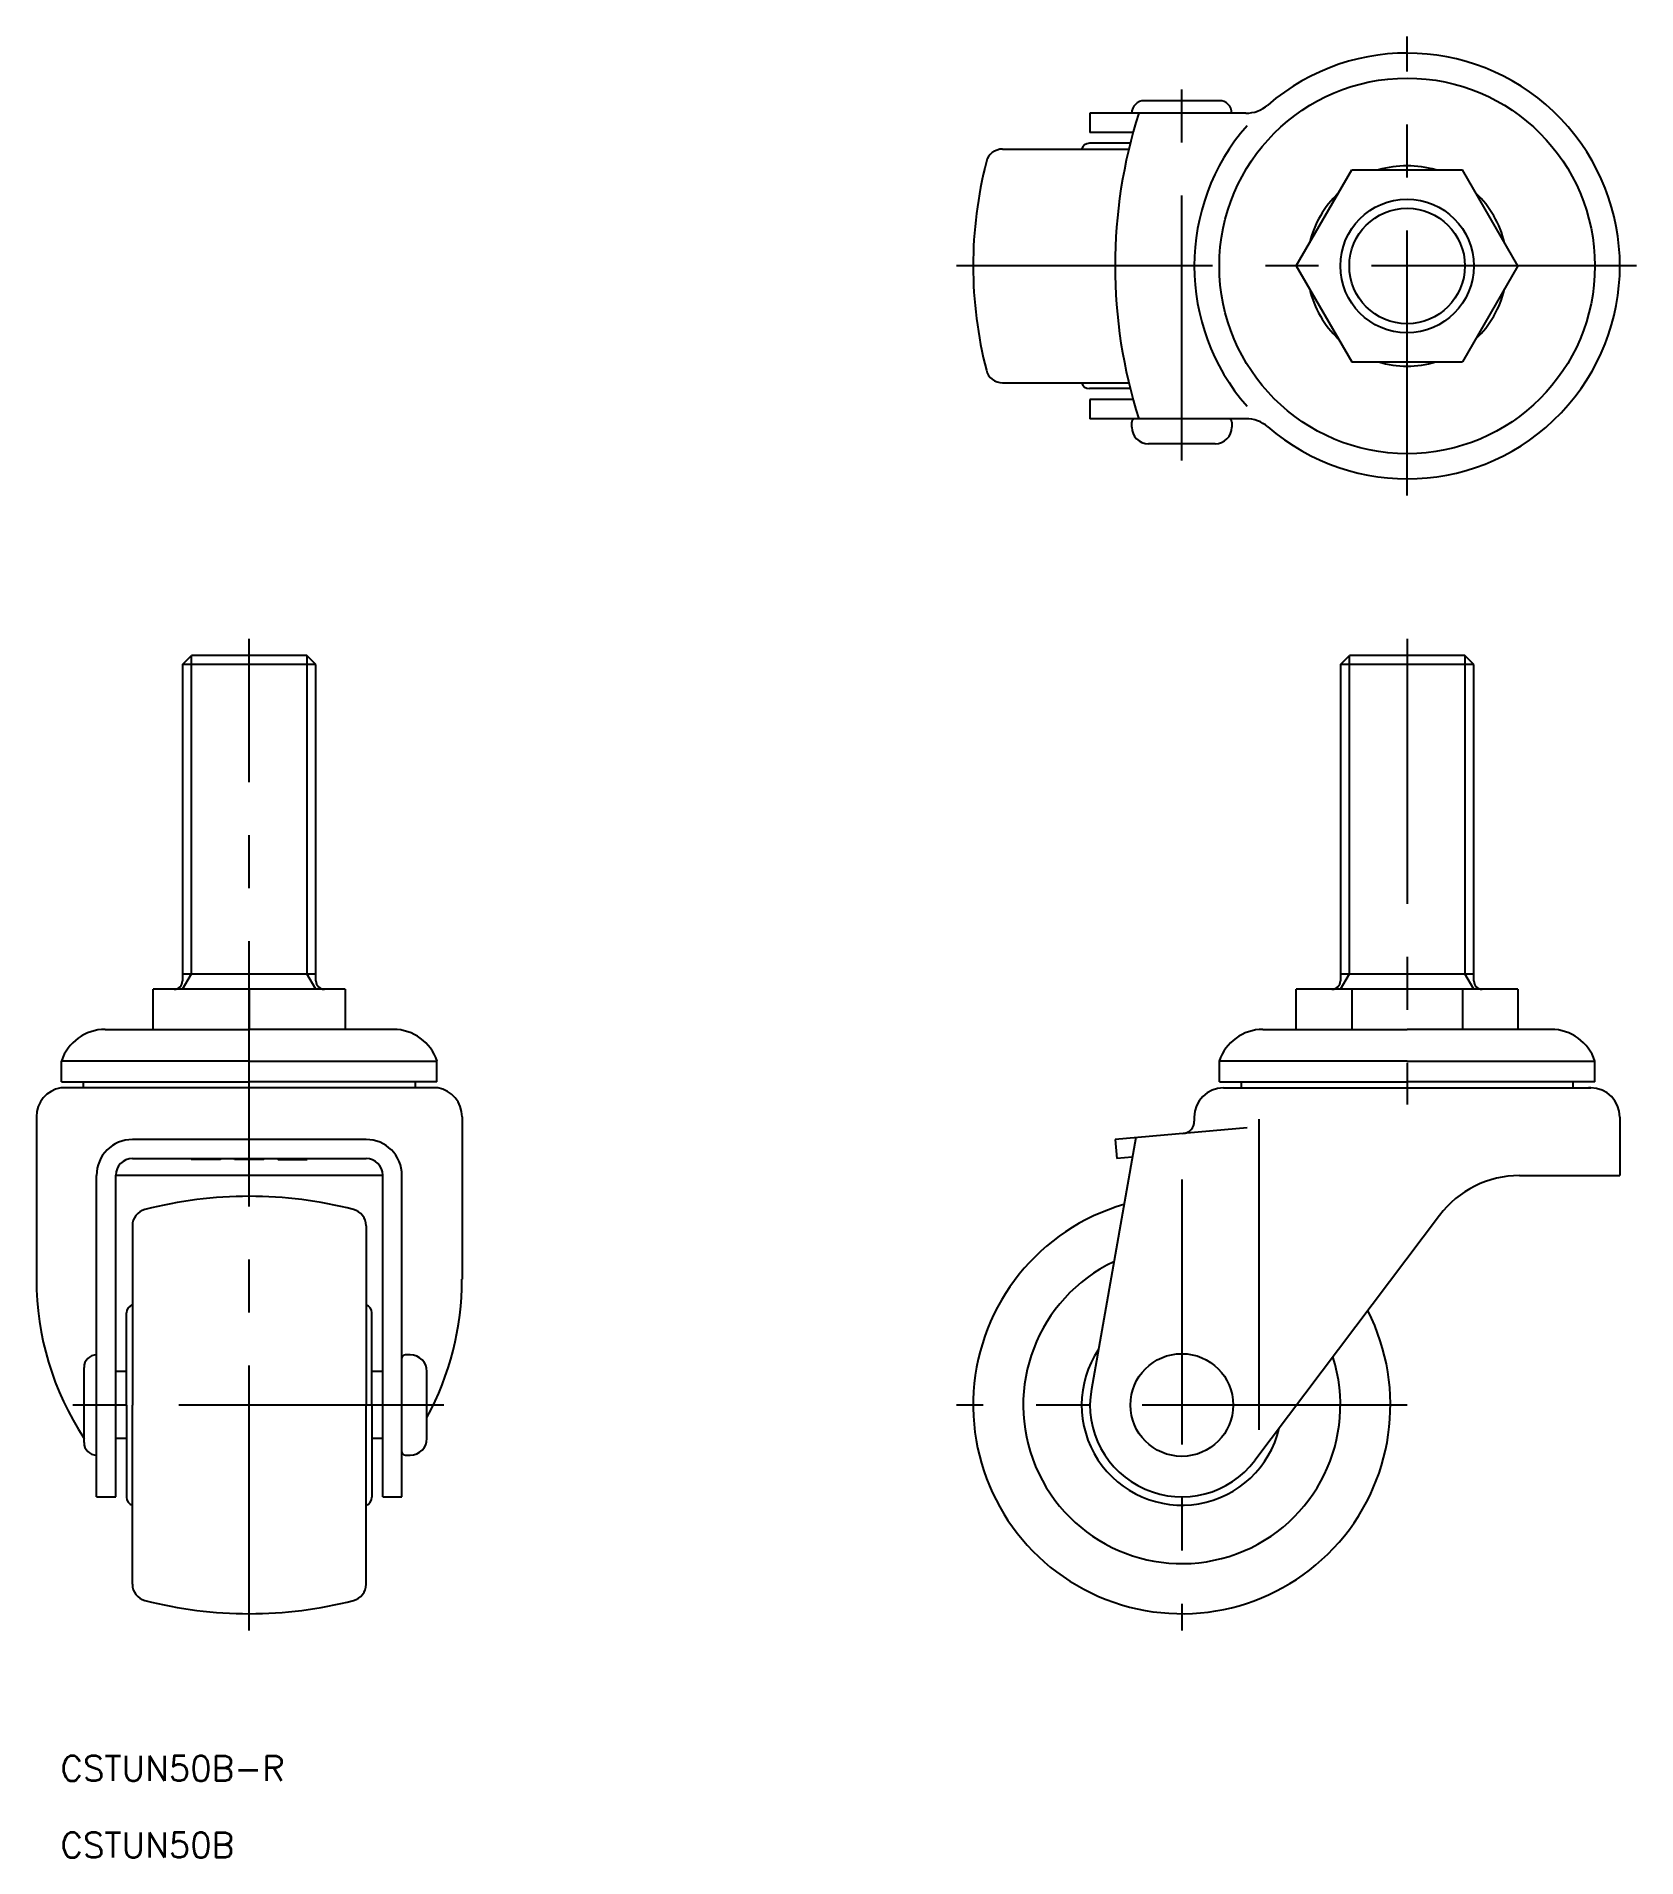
# Model space of a CAD drawing. Extents: x -137 to 55, y -54 to 164.
import ezdxf

# ---------------------------------------------------------------- set-up
doc = ezdxf.new("R2010")
doc.units = 0
doc.linetypes.add('CENTER', pattern=[50.8, 31.75, -6.35, 6.35, -6.35])
doc.layers.get('0').update_dxf_attribs({"linetype": 'CONTINUOUS'})
doc.layers.add('CENTER', color=1, linetype='CENTER')
doc.styles.get("Standard").update_dxf_attribs({"font": 'txt.shx', "height": 3, "bigfont": 'bigfont.shx'})

msp = doc.modelspace()

# ---------------------------------------------------------------- linework, layer by layer
at = {"color": 7, "linetype": 'CONTINUOUS'}
for p, q in [((4.5, 156.26), (-4.5, 156.26)), ((7.69, 154.76), (-11, 154.76)), ((-11, 154.76), (-11, 152.46)), ((-6.17, 151.16), (-11.05, 151.16)), ((-5.83, 152.46), (-11, 152.46)), ((-21.48, 150.46), (-6.34, 150.46)), ((13.72, 136.46), (20.36, 147.96)), ((20.36, 147.96), (33.64, 147.96)), ((40.28, 136.46), (33.64, 147.96)), ((13.72, 136.46), (20.36, 124.96)), ((40.28, 136.46), (33.64, 124.96)), ((20.36, 124.96), (33.64, 124.96)), ((-21.48, 122.46), (-6.34, 122.46)), ((-6.17, 121.76), (-11.05, 121.76)), ((-5.83, 120.46), (-11, 120.46)), ((-11, 120.46), (-11, 118.16)), ((7.69, 118.16), (-11, 118.16)), ((-6, 117.16), (-6, 117.76)), ((6, 117.76), (6, 117.16)), ((4, 115.16), (-4, 115.16)), ((-119.75, 88.72), (-118.67, 89.8)), ((-104.84, 89.8), (-118.67, 89.8)), ((-103.75, 88.72), (-104.84, 89.8)), ((19, 88.72), (20.08, 89.8)), ((33.92, 89.8), (20.08, 89.8)), ((35, 88.72), (33.92, 89.8)), ((-119.75, 88.72), (-119.75, 50.8)), ((-103.75, 88.72), (-119.75, 88.72)), ((-103.75, 50.8), (-103.75, 88.72)), ((19, 88.72), (19, 50.8)), ((35, 88.72), (19, 88.72)), ((35, 50.8), (35, 88.72)), ((-119.75, 51.67), (-103.75, 51.67)), ((19, 51.67), (35, 51.67)), ((-100.25, 49.8), (-123.25, 49.8)), ((-123.25, 45), (-123.25, 49.8)), ((-111.75, 49.8), (-111.75, 45)), ((-100.25, 49.8), (-100.25, 45)), ((40.28, 49.8), (13.72, 49.8)), ((13.72, 45), (13.72, 49.8)), ((19, 49.8), (19, 49.8)), ((20.36, 49.8), (20.36, 45)), ((33.64, 49.8), (33.64, 45)), ((35, 49.8), (35, 49.8)), ((40.28, 49.8), (40.28, 45)), ((-129.02, 45), (-111.75, 45)), ((-94.48, 45), (-111.75, 45)), ((9.73, 45), (27, 45)), ((44.27, 45), (27, 45)), ((-111.75, 41.2), (-134.25, 41.2)), ((-134.25, 38.7), (-134.25, 41.2)), ((-111.75, 41.2), (-89.25, 41.2)), ((-89.25, 38.7), (-89.25, 41.2)), ((27, 41.2), (4.5, 41.2)), ((4.5, 38.7), (4.5, 41.2)), ((27, 41.2), (49.5, 41.2)), ((49.5, 38.7), (49.5, 41.2)), ((-89.16, 37.99), (-134.34, 37.99)), ((-134.25, 38.7), (-111.75, 38.7)), ((-131.64, 38.7), (-131.64, 37.99)), ((-89.25, 38.7), (-111.75, 38.7)), ((-91.87, 38.7), (-91.87, 37.99)), ((4.5, 38.7), (27, 38.7)), ((5, 37.99), (5.27, 37.99)), ((5.27, 37.99), (49, 37.99)), ((7.12, 38.7), (7.12, 37.99)), ((49.5, 38.7), (27, 38.7)), ((46.88, 38.7), (46.88, 37.99)), ((49, 37.99), (48.73, 37.99)), ((-137.25, 34.54), (-137.25, 15.06)), ((-86.25, 34.54), (-86.25, 15.06)), ((7.82, 33.19), (-8, 31.81)), ((1.5, 34.49), (1.5, 34.01)), ((9.24, 34.24), (9.24, -2.99)), ((52.5, 34.49), (52.5, 27.49)), ((-97.75, 31.81), (-125.75, 31.81)), ((-5.52, 32.03), (-10.83, 1.91)), ((-8, 31.81), (-7.8, 29.52)), ((-125.75, 29.52), (-97.75, 29.52)), ((-118.66, 29.52), (-118.7, 29.43)), ((-115.22, 29.43), (-118.7, 29.43)), ((-116.87, 29.52), (-116.96, 29.43)), ((-115.07, 29.52), (-115.22, 29.43)), ((-113.5, 29.43), (-113.55, 29.52)), ((-110.01, 29.43), (-113.5, 29.43)), ((-110.01, 29.43), (-109.95, 29.52)), ((-108.44, 29.52), (-108.29, 29.43)), ((-108.29, 29.43), (-104.8, 29.43)), ((-106.64, 29.52), (-106.55, 29.43)), ((-104.85, 29.52), (-104.8, 29.43)), ((-5.93, 29.68), (-7.8, 29.52)), ((-130.05, -11), (-130.05, 27.51)), ((-127.75, -11), (-127.75, 27.52)), ((-95.75, 27.49), (-127.75, 27.49)), ((-95.75, -11), (-95.75, 27.52)), ((-93.45, -11), (-93.45, 27.51)), ((40.47, 27.49), (52.5, 27.49)), ((30.89, 22.71), (8.76, -6.66)), ((-125.75, 21.48), (-125.75, 0)), ((-97.75, 21.48), (-97.75, 0)), ((-126.45, 0), (-126.45, 11.05)), ((-97.05, 0), (-97.05, 11.05)), ((-131.55, -4.5), (-131.55, 4.5)), ((-92.45, 6), (-93.05, 6)), ((-126.45, 4), (-127.75, 4)), ((-95.75, 4), (-97.05, 4)), ((-90.45, -4), (-90.45, 4)), ((-126.45, 0), (-126.45, -11.05)), ((-125.75, -21.48), (-125.75, 0)), ((-97.75, -21.48), (-97.75, 0)), ((-97.05, 0), (-97.05, -11.05)), ((-126.45, -4), (-127.75, -4)), ((-95.75, -4), (-97.05, -4)), ((-93.05, -6), (-92.45, -6)), ((-130.05, -11), (-127.75, -11)), ((-95.75, -11), (-93.45, -11))]:
    msp.add_line(p, q, dxfattribs=at)
at = {"color": 3, "linetype": 'CONTINUOUS'}
for p, q in [((-118.67, 51.67), (-118.67, 89.8)), ((-104.84, 89.8), (-104.84, 51.67)), ((20.08, 51.67), (20.08, 89.8)), ((33.92, 89.8), (33.92, 51.67)), ((-119.75, 49.8), (-118.67, 51.67)), ((-103.75, 49.8), (-104.84, 51.67)), ((19, 49.8), (20.08, 51.67)), ((35, 49.8), (33.92, 51.67))]:
    msp.add_line(p, q, dxfattribs=at)
at = {"color": 7, "linetype": 'CONTINUOUS'}
for centre, radius in [((27, 136.46), 22.5), ((27, 136.46), 8), ((0, 0), 6.15)]:
    msp.add_circle(centre, radius, dxfattribs=at)
at = {"color": 3, "linetype": 'CONTINUOUS'}
msp.add_circle((27, 136.46), 6.92, dxfattribs=at)
at = {"color": 7, "linetype": 'CONTINUOUS'}
for centre, radius, start, end in [((27, 136.46), 25.5, 229.1069, 130.8931), ((-4.5, 154.76), 1.5, 90, 180), ((4.5, 154.76), 1.5, 0, 90), ((7.69, 158.76), 4, 270, 310.8931), ((52, 136.46), 60, 162.2418, 197.7582), ((27, 136.46), 25.5, 138.7898, 221.2102), ((-11.05, 150.16), 1, 90, 162.5424), ((25, 136.46), 50, 165.5225, 194.4775), ((-21.48, 148.46), 2, 90, 165.5225), ((27, 136.46), 12, 73.4022, 106.5978), ((27, 136.46), 12, 133.4022, 166.5978), ((27, 136.46), 12, 13.4022, 46.5978), ((27, 136.46), 12, 193.4022, 226.5978), ((27, 136.46), 12, 313.4022, 346.5978), ((27, 136.46), 12, 253.4022, 286.5978), ((-21.48, 124.46), 2, 194.4775, 270), ((-11.05, 122.76), 1, 197.4576, 270), ((-5.6, 117.76), 0.4, 90, 180), ((5.6, 117.76), 0.4, 0, 90), ((7.69, 114.16), 4, 49.1069, 90), ((-4, 117.16), 2, 180, 270), ((4, 117.16), 2, 270, 0), ((-120.75, 50.8), 1, 270, 0), ((-102.75, 50.8), 1, 180, 270), ((18, 50.8), 1, 270, 0), ((36, 50.8), 1, 180, 270), ((-129.02, 39.5), 5.5, 90, 161.9955), ((-94.48, 39.5), 5.5, 18.0045, 90), ((9.73, 39.5), 5.5, 90, 161.9955), ((44.27, 39.5), 5.5, 18.0045, 90), ((-133.75, 34.54), 3.5, 99.6963, 180), ((-89.75, 34.54), 3.5, 360, 80.3037), ((5, 34.49), 3.5, 90, 180), ((49, 34.49), 3.5, 0, 90), ((0, 34.01), 1.5, 275, 0), ((-125.75, 27.51), 4.3, 90, 180), ((-97.75, 27.51), 4.3, 0, 90), ((-125.75, 27.52), 2, 90, 180), ((-97.75, 27.52), 2, 0, 90), ((40.47, 15.49), 12, 90, 143), ((-111.75, -25), 50, 75.5225, 104.4775), ((0, 0), 25, 106.1014, 26.8964), ((-123.75, 21.48), 2, 104.4775, 180), ((-99.75, 21.48), 2, 0, 75.5225), ((0, 0), 19, 115.3741, 17.6238), ((-102.55, 15.06), 34.7, 180, 213.3062), ((-120.96, 15.06), 34.7, 331.5186, 0), ((-125.45, 11.05), 1, 107.4576, 180), ((-98.05, 11.05), 1, 0, 72.5424), ((0, 0), 12, 146.4411, 346.5577), ((-130.05, 4.5), 1.5, 90, 180), ((-93.05, 5.6), 0.4, 90, 180), ((-92.45, 4), 2, 0, 90), ((0, 0), 11, 169.9976, 322.7544), ((-92.45, -4), 2, 270, 0), ((-130.05, -4.5), 1.5, 180, 270), ((-93.05, -5.6), 0.4, 180, 270), ((-125.45, -11.05), 1, 180, 252.5424), ((-98.05, -11.05), 1, 287.4576, 0), ((-123.75, -21.48), 2, 180, 255.5225), ((-99.75, -21.48), 2, 284.4775, 0), ((-111.75, 25), 50, 255.5225, 284.4775)]:
    msp.add_arc(centre, radius, start, end, dxfattribs=at)
at = {"layer": 'CENTER', "color": 1, "linetype": 'CENTER'}
for p, q in [((27, 108.96), (27, 163.96)), ((0, 113.16), (0, 158.26)), ((54.5, 136.46), (-27, 136.46)), ((-111.75, -27), (-111.75, 91.8)), ((27, 91.8), (27, 35.99)), ((0, 27), (0, -27)), ((-88.45, 0), (-133.55, 0)), ((27, 0), (-27, 0))]:
    msp.add_line(p, q, dxfattribs=at)

# ---------------------------------------------------------------- texts
at = {"color": 7, "linetype": 'CONTINUOUS'}
for s, p in [('CSTUN50B-R', (-134.38, -45.03)), ('CSTUN50B', (-134.38, -54.22))]:
    msp.add_text(s, height=3, dxfattribs=at).set_placement(p)

doc.saveas('drawing.dxf')
